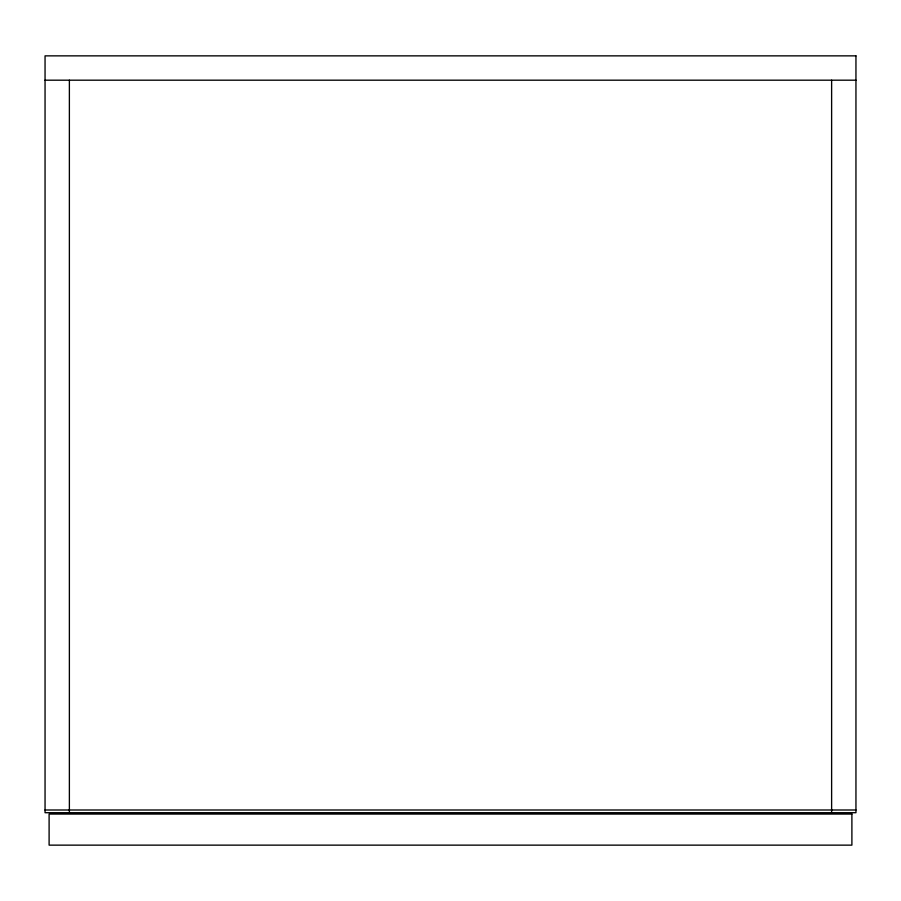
<?xml version="1.0" encoding="UTF-8"?>
<svg xmlns="http://www.w3.org/2000/svg" width="901" height="901" viewBox="0 0 901 901"><rect width="100%" height="100%" fill="white"/><g stroke="black" fill="none" stroke-linecap="round" stroke-linejoin="round"><path stroke-width="1.35" d="M45.05 80.189L855.95 80.189M45.05 809.999L855.95 809.999M831.623 80.189L831.623 812.702M69.377 80.189L69.377 812.702M855.95 55.862L45.05 55.862L45.05 812.702L855.95 812.702L855.95 55.862M851.895 814.053L49.105 814.053L49.105 845.138L851.895 845.138L851.895 814.053"/></g></svg>
